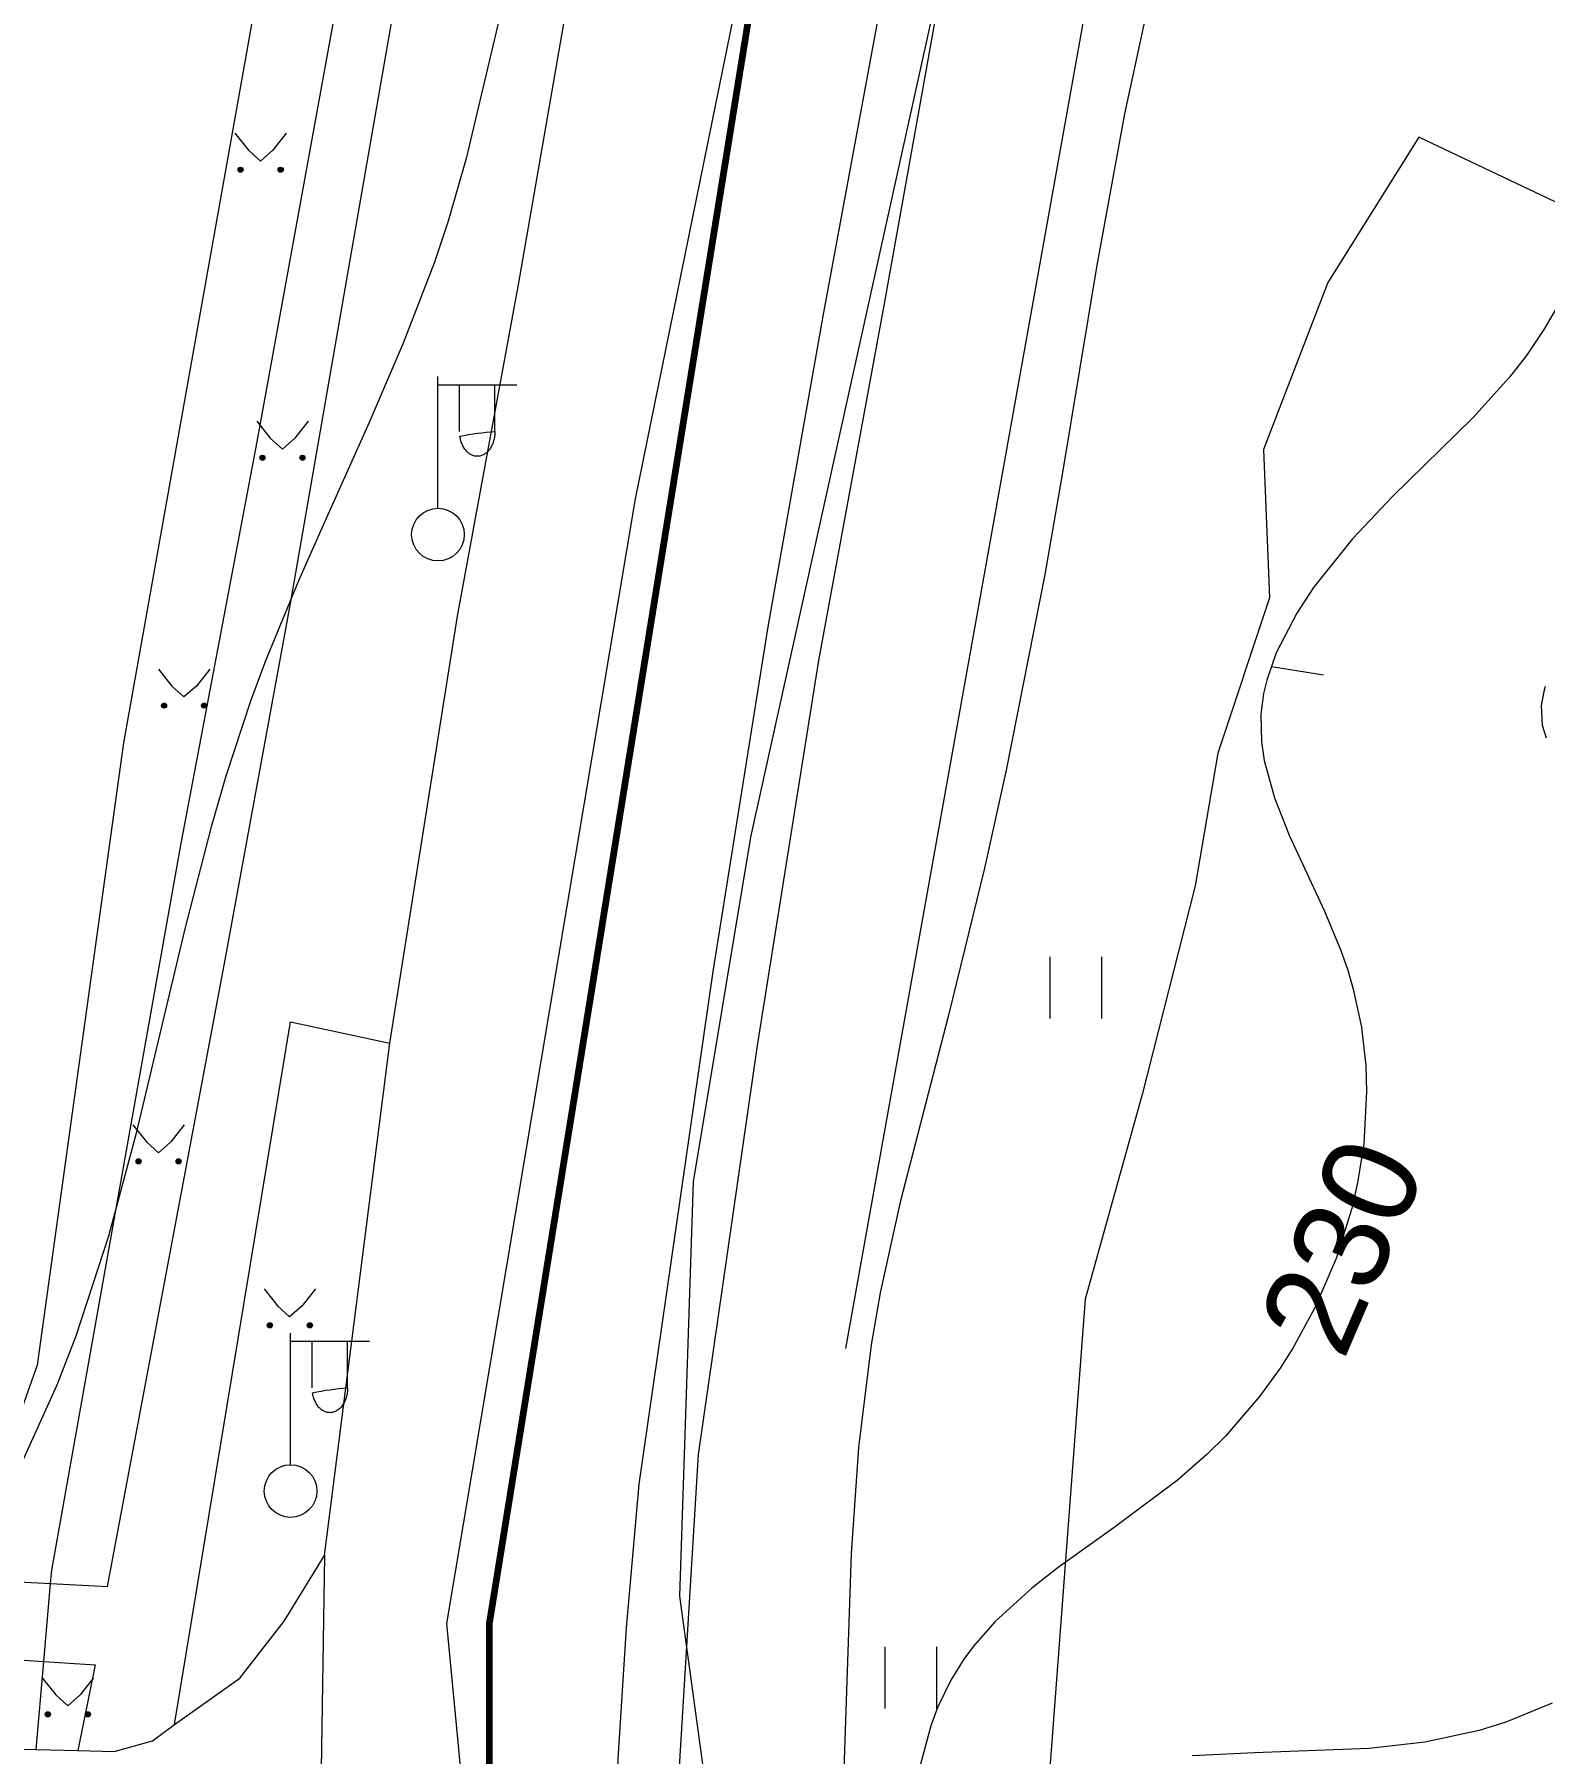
# Model space of a CAD drawing. Extents: x 1000 to 4000, y -5000 to -1000.
# Drawn here: x 1595.7 to 1653, y -4264.8 to -4199.5 of the extents above; entities that cross this region are included whole.
import ezdxf
from ezdxf.enums import TextEntityAlignment as Align

# ---------------------------------------------------------------- set-up
doc = ezdxf.new("R2010")
doc.units = 0
doc.header["$MEASUREMENT"] = 0
for name, color, linetype in [('границы команд_1', 10, 'CONTINUOUS'), ('СЛОЙ_11', 7, 'CONTINUOUS'), ('СЛОЙ_24', 7, 'CONTINUOUS'), ('СЛОЙ_3', 7, 'CONTINUOUS'), ('СЛОЙ_37', 7, 'CONTINUOUS'), ('СЛОЙ_40', 7, 'CONTINUOUS'), ('СЛОЙ_41', 7, 'CONTINUOUS'), ('СЛОЙ_44', 7, 'CONTINUOUS'), ('СЛОЙ_50', 7, 'CONTINUOUS'), ('СЛОЙ_51', 7, 'CONTINUOUS'), ('СЛОЙ_52', 7, 'CONTINUOUS')]:
    doc.layers.add(name, color=color, linetype=linetype)
doc.styles.add('STYLE-CHAR_FAST_FONT', font='CHAR_FAST_FONT.shx')

msp = doc.modelspace()

# ---------------------------------------------------------------- linework, layer by layer
at = {"layer": 'границы команд_1', "color": 6, "lineweight": 100}
msp.add_lwpolyline([(1612.961, -4276.819), (1612.961, -4259.864), (1625.02, -4185.114), (1636.753, -4129.276), (1649.533, -4098.953), (1661.196, -4081.671), (1676.84, -4068.302), (1835.035, -3963.898), (1864.509, -3940.502), (1880.89, -3924.111), (1893.059, -3902.283), (1902.12, -3885.222), (1918.702, -3847.062), (1400.618, -3643.717), (1216.078, -4109.027), (1196.4, -4143.603), (1121.31, -4268.85)], dxfattribs=at)
at = {"layer": 'СЛОЙ_11', "color": 253, "linetype": 'Continuous', "lineweight": 0}
for points in [[(1604.117, -4215.045), (1610.083, -4182.25)], [(1596.287, -4258.344), (1596.332, -4257.836), (1601.228, -4230.299), (1604.117, -4215.045)], [(1596.028, -4261.296), (1596.287, -4258.344)], [(1595.735, -4264.64), (1596.028, -4261.296)], [(1552.591, -4263.838), (1595.735, -4264.64)]]:
    msp.add_lwpolyline(points, dxfattribs=at)
at = {"layer": 'СЛОЙ_24', "color": 253, "linetype": 'Continuous', "lineweight": 0}
for points in [[(1618.642, -4254.56), (1621.451, -4235.092), (1623.537, -4222.006), (1625.624, -4210.204), (1629.643, -4188.511), (1632.212, -4173.659), (1639.034, -4143.658), (1642.003, -4133.221), (1645.695, -4121.981), (1649.547, -4113.471), (1652.591, -4107.387), (1656.272, -4100.357), (1658.781, -4096.173), (1662.294, -4090.984), (1668.417, -4083.267), (1672.746, -4078.939), (1679.325, -4072.991), (1688.463, -4066.631), (1703.786, -4056.588), (1715.665, -4048.72), (1738.418, -4034.075), (1764.847, -4017.003), (1777.352, -4009.408), (1791.139, -4000)], [(1620.889, -4253.436), (1623.136, -4237.902), (1625.463, -4223.29), (1627.951, -4209.803), (1631.563, -4189.571), (1637.533, -4161.02), (1641.549, -4143.991), (1645.48, -4130.517), (1648.073, -4123.32)], [(1598.449, -4258.457), (1602.911, -4234.65), (1605.401, -4221.117), (1607.568, -4208.593), (1612.062, -4182.855)], [(1609.173, -4237.816), (1611.741, -4221.599), (1614.068, -4208.947), (1617.605, -4188.591)], [(1600.987, -4263.698), (1605.401, -4237.014)], [(1605.401, -4237.014), (1609.173, -4237.816)], [(1606.685, -4257.276), (1609.173, -4237.816)], [(1550.787, -4252.271), (1550.712, -4255.97), (1596.287, -4258.344)], [(1620.006, -4274.069), (1620.086, -4266.763), (1620.889, -4253.436)], [(1721.995, -4436.01), (1705.631, -4413.305), (1682.436, -4381.752), (1662.634, -4354.384), (1654.114, -4342.42), (1636.338, -4313.995), (1629.797, -4301.556), (1624.5, -4292.163), (1622.494, -4288.47), (1620.006, -4282.35), (1619.364, -4280.041), (1618.566, -4276.13), (1617.839, -4273.186), (1617.678, -4271.018), (1617.839, -4264.997), (1618.16, -4260.019), (1618.642, -4254.56)], [(1605.16, -4259.765), (1606.685, -4257.276)], [(1547.879, -4258.015), (1596.028, -4261.296)], [(1596.287, -4258.344), (1598.449, -4258.457)], [(1600.987, -4263.698), (1603.475, -4261.932), (1605.16, -4259.765)], [(1596.028, -4261.296), (1597.983, -4261.429), (1597.322, -4264.683)], [(1598.705, -4264.72), (1600.149, -4264.319), (1600.987, -4263.698)], [(1595.735, -4264.64), (1597.322, -4264.683)], [(1597.322, -4264.683), (1598.705, -4264.72)]]:
    msp.add_lwpolyline(points, dxfattribs=at)
at = {"layer": 'СЛОЙ_3', "color": 253, "linetype": 'Continuous', "lineweight": 0}
for p, q in [((1610.998, -4217.505), (1610.998, -4212.505)), ((1610.998, -4215.505), (1610.998, -4212.505)), ((1610.998, -4212.819), (1613.998, -4212.819)), ((1611.819, -4214.587), (1611.819, -4212.819)), ((1613.161, -4214.587), (1613.161, -4212.819)), ((1605.4, -4253.827), (1605.4, -4248.827)), ((1605.4, -4251.827), (1605.4, -4248.827)), ((1605.4, -4249.141), (1608.4, -4249.141)), ((1606.221, -4250.909), (1606.221, -4249.141)), ((1607.563, -4250.909), (1607.563, -4249.141))]:
    msp.add_line(p, q, dxfattribs=at)
for points in [[(1613.161, -4214.587, -0.035191), (1613.148, -4214.771, -0.036545), (1613.11, -4214.948, -0.03934), (1613.048, -4215.111, -0.0437), (1612.965, -4215.254, -0.049642), (1612.863, -4215.371, -0.056748), (1612.747, -4215.458, -0.0637), (1612.621, -4215.512, -0.068204), (1612.49, -4215.53, -0.068204), (1612.359, -4215.512, -0.0637), (1612.233, -4215.458, -0.056748), (1612.117, -4215.371, -0.049642), (1612.015, -4215.254, -0.0437), (1611.932, -4215.111, -0.03934), (1611.87, -4214.948, -0.036545), (1611.832, -4214.771, -0.035191)], [(1607.563, -4250.909, -0.035191), (1607.55, -4251.093, -0.036545), (1607.512, -4251.27, -0.03934), (1607.45, -4251.433, -0.0437), (1607.367, -4251.576, -0.049642), (1607.265, -4251.693, -0.056748), (1607.149, -4251.78, -0.0637), (1607.023, -4251.834, -0.068204), (1606.892, -4251.852, -0.068204), (1606.761, -4251.834, -0.0637), (1606.635, -4251.78, -0.056748), (1606.519, -4251.693, -0.049642), (1606.417, -4251.576, -0.0437), (1606.334, -4251.433, -0.03934), (1606.272, -4251.27, -0.036545), (1606.234, -4251.093, -0.035191)]]:
    msp.add_lwpolyline(points, format="xyb", close=True, dxfattribs=at)
for centre in [(1610.998, -4218.505), (1605.4, -4254.827)]:
    msp.add_circle(centre, 1, dxfattribs=at)
at = {"layer": 'СЛОЙ_37', "color": 253, "linetype": 'Continuous', "lineweight": 0}
msp.add_lwpolyline([(1576.99, -4174.99), (1598.418, -4181.621), (1602.231, -4182.891), (1605.399, -4185.341), (1605.72, -4188.954), (1599.053, -4226.412), (1595.77, -4250.049), (1595.208, -4251.654), (1594.245, -4253.1), (1591.757, -4255.428), (1590.393, -4256.15), (1588.146, -4256.391), (1567.199, -4255.829), (1551.243, -4252.311)], dxfattribs=at)
at = {"layer": 'СЛОЙ_40', "color": 253, "linetype": 'Continuous', "lineweight": 0}
for points in [[(1626.487, -4249.416), (1640.165, -4173.049), (1654.011, -4116.545), (1664.406, -4097.296), (1670.561, -4090.197), (1680.976, -4079.785), (1689.497, -4072.212), (1700.859, -4064.64), (1740.638, -4041.348)], [(1696.594, -4199.567), (1692.899, -4202.842), (1689.464, -4204.38), (1685.126, -4205.103), (1681.873, -4205.194), (1675.1, -4204.443), (1671.789, -4206.335), (1666.419, -4208.992), (1656.387, -4207.274), (1648.251, -4203.407), (1644.8, -4208.936), (1642.351, -4215.275), (1642.575, -4220.904), (1640.623, -4226.799), (1639.759, -4231.84), (1637.742, -4239.763), (1635.581, -4247.542), (1633.647, -4273.238)]]:
    msp.add_lwpolyline(points, dxfattribs=at)
at = {"layer": 'СЛОЙ_41', "color": 253, "linetype": 'Continuous', "lineweight": 0}
for p, q in [((1603.287, -4203.259), (1603.797, -4203.909)), ((1605.237, -4203.259), (1604.727, -4203.909)), ((1603.797, -4203.909), (1604.257, -4204.319)), ((1604.727, -4203.909), (1604.257, -4204.319)), ((1604.117, -4214.196), (1604.627, -4214.846)), ((1606.067, -4214.196), (1605.557, -4214.846)), ((1604.627, -4214.846), (1605.087, -4215.256)), ((1605.557, -4214.846), (1605.087, -4215.256)), ((1600.381, -4223.611), (1600.891, -4224.261)), ((1602.331, -4223.611), (1601.821, -4224.261)), ((1600.891, -4224.261), (1601.351, -4224.671)), ((1601.821, -4224.261), (1601.351, -4224.671)), ((1634.244, -4236.879), (1634.244, -4234.539)), ((1636.194, -4234.539), (1636.194, -4236.879)), ((1599.412, -4240.917), (1599.922, -4241.567)), ((1601.362, -4240.917), (1600.852, -4241.567)), ((1599.922, -4241.567), (1600.382, -4241.977)), ((1600.852, -4241.567), (1600.382, -4241.977)), ((1604.394, -4247.147), (1604.904, -4247.797)), ((1606.344, -4247.147), (1605.834, -4247.797)), ((1604.904, -4247.797), (1605.364, -4248.207)), ((1605.834, -4247.797), (1605.364, -4248.207)), ((1627.983, -4263.085), (1627.983, -4260.745)), ((1629.933, -4260.745), (1629.933, -4263.085)), ((1595.967, -4261.919), (1596.477, -4262.569)), ((1597.917, -4261.919), (1597.407, -4262.569)), ((1596.477, -4262.569), (1596.937, -4262.979)), ((1597.407, -4262.569), (1596.937, -4262.979))]:
    msp.add_line(p, q, dxfattribs=at)
for centre in [(1603.501, -4204.647), (1605.022, -4204.647), (1604.331, -4215.584), (1605.852, -4215.584), (1600.595, -4224.999), (1602.116, -4224.999), (1599.626, -4242.305), (1601.147, -4242.305), (1604.608, -4248.535), (1606.129, -4248.535), (1596.181, -4263.307), (1597.702, -4263.307)]:
    msp.add_circle(centre, 0.0976, dxfattribs=at)
for points in [[(1603.405, -4204.666), (1603.403, -4204.647), (1603.405, -4204.628)], [(1603.41, -4204.684), (1603.405, -4204.628), (1603.41, -4204.61)], [(1603.405, -4204.666), (1603.405, -4204.628), (1603.41, -4204.684)], [(1603.419, -4204.701), (1603.41, -4204.61), (1603.419, -4204.593)], [(1603.41, -4204.684), (1603.41, -4204.61), (1603.419, -4204.701)], [(1603.432, -4204.716), (1603.419, -4204.593), (1603.432, -4204.578)], [(1603.419, -4204.701), (1603.419, -4204.593), (1603.432, -4204.716)], [(1603.446, -4204.728), (1603.432, -4204.578), (1603.446, -4204.566)], [(1603.432, -4204.716), (1603.432, -4204.578), (1603.446, -4204.728)], [(1603.463, -4204.737), (1603.446, -4204.566), (1603.463, -4204.557)], [(1603.446, -4204.728), (1603.446, -4204.566), (1603.463, -4204.737)], [(1603.482, -4204.743), (1603.463, -4204.557), (1603.482, -4204.551)], [(1603.463, -4204.737), (1603.463, -4204.557), (1603.482, -4204.743)], [(1603.501, -4204.745), (1603.482, -4204.551), (1603.501, -4204.549)], [(1603.482, -4204.743), (1603.482, -4204.551), (1603.501, -4204.745)], [(1604.926, -4204.666), (1604.924, -4204.647), (1604.926, -4204.628)], [(1604.931, -4204.684), (1604.926, -4204.628), (1604.931, -4204.61)], [(1604.926, -4204.666), (1604.926, -4204.628), (1604.931, -4204.684)], [(1604.94, -4204.701), (1604.931, -4204.61), (1604.94, -4204.593)], [(1604.931, -4204.684), (1604.931, -4204.61), (1604.94, -4204.701)], [(1604.953, -4204.716), (1604.94, -4204.593), (1604.953, -4204.578)], [(1604.94, -4204.701), (1604.94, -4204.593), (1604.953, -4204.716)], [(1604.967, -4204.728), (1604.953, -4204.578), (1604.967, -4204.566)], [(1604.953, -4204.716), (1604.953, -4204.578), (1604.967, -4204.728)], [(1604.984, -4204.737), (1604.967, -4204.566), (1604.984, -4204.557)], [(1604.967, -4204.728), (1604.967, -4204.566), (1604.984, -4204.737)], [(1605.003, -4204.743), (1604.984, -4204.557), (1605.003, -4204.551)], [(1604.984, -4204.737), (1604.984, -4204.557), (1605.003, -4204.743)], [(1605.022, -4204.745), (1605.003, -4204.551), (1605.022, -4204.549)], [(1605.003, -4204.743), (1605.003, -4204.551), (1605.022, -4204.745)], [(1604.235, -4215.603), (1604.233, -4215.584), (1604.235, -4215.565)], [(1604.24, -4215.621), (1604.235, -4215.565), (1604.24, -4215.547)], [(1604.235, -4215.603), (1604.235, -4215.565), (1604.24, -4215.621)], [(1604.249, -4215.638), (1604.24, -4215.547), (1604.249, -4215.53)], [(1604.24, -4215.621), (1604.24, -4215.547), (1604.249, -4215.638)], [(1604.262, -4215.653), (1604.249, -4215.53), (1604.262, -4215.515)], [(1604.249, -4215.638), (1604.249, -4215.53), (1604.262, -4215.653)], [(1604.276, -4215.665), (1604.262, -4215.515), (1604.276, -4215.503)], [(1604.262, -4215.653), (1604.262, -4215.515), (1604.276, -4215.665)], [(1604.293, -4215.674), (1604.276, -4215.503), (1604.293, -4215.494)], [(1604.276, -4215.665), (1604.276, -4215.503), (1604.293, -4215.674)], [(1604.312, -4215.68), (1604.293, -4215.494), (1604.312, -4215.488)], [(1604.293, -4215.674), (1604.293, -4215.494), (1604.312, -4215.68)], [(1604.331, -4215.682), (1604.312, -4215.488), (1604.331, -4215.486)], [(1604.312, -4215.68), (1604.312, -4215.488), (1604.331, -4215.682)], [(1605.756, -4215.603), (1605.754, -4215.584), (1605.756, -4215.565)], [(1605.761, -4215.621), (1605.756, -4215.565), (1605.761, -4215.547)], [(1605.756, -4215.603), (1605.756, -4215.565), (1605.761, -4215.621)], [(1605.77, -4215.638), (1605.761, -4215.547), (1605.77, -4215.53)], [(1605.761, -4215.621), (1605.761, -4215.547), (1605.77, -4215.638)], [(1605.783, -4215.653), (1605.77, -4215.53), (1605.783, -4215.515)], [(1605.77, -4215.638), (1605.77, -4215.53), (1605.783, -4215.653)], [(1605.797, -4215.665), (1605.783, -4215.515), (1605.797, -4215.503)], [(1605.783, -4215.653), (1605.783, -4215.515), (1605.797, -4215.665)], [(1605.814, -4215.674), (1605.797, -4215.503), (1605.814, -4215.494)], [(1605.797, -4215.665), (1605.797, -4215.503), (1605.814, -4215.674)], [(1605.833, -4215.68), (1605.814, -4215.494), (1605.833, -4215.488)], [(1605.814, -4215.674), (1605.814, -4215.494), (1605.833, -4215.68)], [(1605.852, -4215.682), (1605.833, -4215.488), (1605.852, -4215.486)], [(1605.833, -4215.68), (1605.833, -4215.488), (1605.852, -4215.682)], [(1600.499, -4225.018), (1600.497, -4224.999), (1600.499, -4224.98)], [(1600.504, -4225.036), (1600.499, -4224.98), (1600.504, -4224.962)], [(1600.499, -4225.018), (1600.499, -4224.98), (1600.504, -4225.036)], [(1600.513, -4225.053), (1600.504, -4224.962), (1600.513, -4224.945)], [(1600.504, -4225.036), (1600.504, -4224.962), (1600.513, -4225.053)], [(1600.526, -4225.068), (1600.513, -4224.945), (1600.526, -4224.93)], [(1600.513, -4225.053), (1600.513, -4224.945), (1600.526, -4225.068)], [(1600.54, -4225.08), (1600.526, -4224.93), (1600.54, -4224.918)], [(1600.526, -4225.068), (1600.526, -4224.93), (1600.54, -4225.08)], [(1600.557, -4225.089), (1600.54, -4224.918), (1600.557, -4224.909)], [(1600.54, -4225.08), (1600.54, -4224.918), (1600.557, -4225.089)], [(1600.576, -4225.095), (1600.557, -4224.909), (1600.576, -4224.903)], [(1600.557, -4225.089), (1600.557, -4224.909), (1600.576, -4225.095)], [(1600.595, -4225.097), (1600.576, -4224.903), (1600.595, -4224.901)], [(1600.576, -4225.095), (1600.576, -4224.903), (1600.595, -4225.097)], [(1602.02, -4225.018), (1602.018, -4224.999), (1602.02, -4224.98)], [(1602.025, -4225.036), (1602.02, -4224.98), (1602.025, -4224.962)], [(1602.02, -4225.018), (1602.02, -4224.98), (1602.025, -4225.036)], [(1602.034, -4225.053), (1602.025, -4224.962), (1602.034, -4224.945)], [(1602.025, -4225.036), (1602.025, -4224.962), (1602.034, -4225.053)], [(1602.047, -4225.068), (1602.034, -4224.945), (1602.047, -4224.93)], [(1602.034, -4225.053), (1602.034, -4224.945), (1602.047, -4225.068)], [(1602.061, -4225.08), (1602.047, -4224.93), (1602.061, -4224.918)], [(1602.047, -4225.068), (1602.047, -4224.93), (1602.061, -4225.08)], [(1602.078, -4225.089), (1602.061, -4224.918), (1602.078, -4224.909)], [(1602.061, -4225.08), (1602.061, -4224.918), (1602.078, -4225.089)], [(1602.097, -4225.095), (1602.078, -4224.909), (1602.097, -4224.903)], [(1602.078, -4225.089), (1602.078, -4224.909), (1602.097, -4225.095)], [(1602.116, -4225.097), (1602.097, -4224.903), (1602.116, -4224.901)], [(1602.097, -4225.095), (1602.097, -4224.903), (1602.116, -4225.097)], [(1599.53, -4242.324), (1599.528, -4242.305), (1599.53, -4242.286)], [(1599.535, -4242.342), (1599.53, -4242.286), (1599.535, -4242.268)], [(1599.53, -4242.324), (1599.53, -4242.286), (1599.535, -4242.342)], [(1599.544, -4242.359), (1599.535, -4242.268), (1599.544, -4242.251)], [(1599.535, -4242.342), (1599.535, -4242.268), (1599.544, -4242.359)], [(1599.557, -4242.374), (1599.544, -4242.251), (1599.557, -4242.236)], [(1599.544, -4242.359), (1599.544, -4242.251), (1599.557, -4242.374)], [(1599.571, -4242.386), (1599.557, -4242.236), (1599.571, -4242.224)], [(1599.557, -4242.374), (1599.557, -4242.236), (1599.571, -4242.386)], [(1599.588, -4242.395), (1599.571, -4242.224), (1599.588, -4242.215)], [(1599.571, -4242.386), (1599.571, -4242.224), (1599.588, -4242.395)], [(1599.607, -4242.401), (1599.588, -4242.215), (1599.607, -4242.209)], [(1599.588, -4242.395), (1599.588, -4242.215), (1599.607, -4242.401)], [(1599.626, -4242.403), (1599.607, -4242.209), (1599.626, -4242.207)], [(1599.607, -4242.401), (1599.607, -4242.209), (1599.626, -4242.403)], [(1601.051, -4242.324), (1601.049, -4242.305), (1601.051, -4242.286)], [(1601.056, -4242.342), (1601.051, -4242.286), (1601.056, -4242.268)], [(1601.051, -4242.324), (1601.051, -4242.286), (1601.056, -4242.342)], [(1601.065, -4242.359), (1601.056, -4242.268), (1601.065, -4242.251)], [(1601.056, -4242.342), (1601.056, -4242.268), (1601.065, -4242.359)], [(1601.078, -4242.374), (1601.065, -4242.251), (1601.078, -4242.236)], [(1601.065, -4242.359), (1601.065, -4242.251), (1601.078, -4242.374)], [(1601.092, -4242.386), (1601.078, -4242.236), (1601.092, -4242.224)], [(1601.078, -4242.374), (1601.078, -4242.236), (1601.092, -4242.386)], [(1601.109, -4242.395), (1601.092, -4242.224), (1601.109, -4242.215)], [(1601.092, -4242.386), (1601.092, -4242.224), (1601.109, -4242.395)], [(1601.128, -4242.401), (1601.109, -4242.215), (1601.128, -4242.209)], [(1601.109, -4242.395), (1601.109, -4242.215), (1601.128, -4242.401)], [(1601.147, -4242.403), (1601.128, -4242.209), (1601.147, -4242.207)], [(1601.128, -4242.401), (1601.128, -4242.209), (1601.147, -4242.403)], [(1604.512, -4248.554), (1604.51, -4248.535), (1604.512, -4248.516)], [(1604.517, -4248.572), (1604.512, -4248.516), (1604.517, -4248.498)], [(1604.512, -4248.554), (1604.512, -4248.516), (1604.517, -4248.572)], [(1604.526, -4248.589), (1604.517, -4248.498), (1604.526, -4248.481)], [(1604.517, -4248.572), (1604.517, -4248.498), (1604.526, -4248.589)], [(1604.539, -4248.604), (1604.526, -4248.481), (1604.539, -4248.466)], [(1604.526, -4248.589), (1604.526, -4248.481), (1604.539, -4248.604)], [(1604.553, -4248.616), (1604.539, -4248.466), (1604.553, -4248.454)], [(1604.539, -4248.604), (1604.539, -4248.466), (1604.553, -4248.616)], [(1604.57, -4248.625), (1604.553, -4248.454), (1604.57, -4248.445)], [(1604.553, -4248.616), (1604.553, -4248.454), (1604.57, -4248.625)], [(1604.589, -4248.631), (1604.57, -4248.445), (1604.589, -4248.439)], [(1604.57, -4248.625), (1604.57, -4248.445), (1604.589, -4248.631)], [(1604.608, -4248.633), (1604.589, -4248.439), (1604.608, -4248.437)], [(1604.589, -4248.631), (1604.589, -4248.439), (1604.608, -4248.633)], [(1606.033, -4248.554), (1606.031, -4248.535), (1606.033, -4248.516)], [(1606.038, -4248.572), (1606.033, -4248.516), (1606.038, -4248.498)], [(1606.033, -4248.554), (1606.033, -4248.516), (1606.038, -4248.572)], [(1606.047, -4248.589), (1606.038, -4248.498), (1606.047, -4248.481)], [(1606.038, -4248.572), (1606.038, -4248.498), (1606.047, -4248.589)], [(1606.06, -4248.604), (1606.047, -4248.481), (1606.06, -4248.466)], [(1606.047, -4248.589), (1606.047, -4248.481), (1606.06, -4248.604)], [(1606.074, -4248.616), (1606.06, -4248.466), (1606.074, -4248.454)], [(1606.06, -4248.604), (1606.06, -4248.466), (1606.074, -4248.616)], [(1606.091, -4248.625), (1606.074, -4248.454), (1606.091, -4248.445)], [(1606.074, -4248.616), (1606.074, -4248.454), (1606.091, -4248.625)], [(1606.11, -4248.631), (1606.091, -4248.445), (1606.11, -4248.439)], [(1606.091, -4248.625), (1606.091, -4248.445), (1606.11, -4248.631)], [(1606.129, -4248.633), (1606.11, -4248.439), (1606.129, -4248.437)], [(1606.11, -4248.631), (1606.11, -4248.439), (1606.129, -4248.633)], [(1596.085, -4263.326), (1596.083, -4263.307), (1596.085, -4263.288)], [(1596.09, -4263.344), (1596.085, -4263.288), (1596.09, -4263.27)], [(1596.085, -4263.326), (1596.085, -4263.288), (1596.09, -4263.344)], [(1596.099, -4263.361), (1596.09, -4263.27), (1596.099, -4263.253)], [(1596.09, -4263.344), (1596.09, -4263.27), (1596.099, -4263.361)], [(1596.112, -4263.376), (1596.099, -4263.253), (1596.112, -4263.238)], [(1596.099, -4263.361), (1596.099, -4263.253), (1596.112, -4263.376)], [(1596.126, -4263.388), (1596.112, -4263.238), (1596.126, -4263.226)], [(1596.112, -4263.376), (1596.112, -4263.238), (1596.126, -4263.388)], [(1596.143, -4263.397), (1596.126, -4263.226), (1596.143, -4263.217)], [(1596.126, -4263.388), (1596.126, -4263.226), (1596.143, -4263.397)], [(1596.162, -4263.403), (1596.143, -4263.217), (1596.162, -4263.211)], [(1596.143, -4263.397), (1596.143, -4263.217), (1596.162, -4263.403)], [(1596.181, -4263.405), (1596.162, -4263.211), (1596.181, -4263.209)], [(1596.162, -4263.403), (1596.162, -4263.211), (1596.181, -4263.405)], [(1597.606, -4263.326), (1597.604, -4263.307), (1597.606, -4263.288)], [(1597.611, -4263.344), (1597.606, -4263.288), (1597.611, -4263.27)], [(1597.606, -4263.326), (1597.606, -4263.288), (1597.611, -4263.344)], [(1597.62, -4263.361), (1597.611, -4263.27), (1597.62, -4263.253)], [(1597.611, -4263.344), (1597.611, -4263.27), (1597.62, -4263.361)], [(1597.633, -4263.376), (1597.62, -4263.253), (1597.633, -4263.238)], [(1597.62, -4263.361), (1597.62, -4263.253), (1597.633, -4263.376)], [(1597.647, -4263.388), (1597.633, -4263.238), (1597.647, -4263.226)], [(1597.633, -4263.376), (1597.633, -4263.238), (1597.647, -4263.388)], [(1597.664, -4263.397), (1597.647, -4263.226), (1597.664, -4263.217)], [(1597.647, -4263.388), (1597.647, -4263.226), (1597.664, -4263.397)], [(1597.683, -4263.403), (1597.664, -4263.217), (1597.683, -4263.211)], [(1597.664, -4263.397), (1597.664, -4263.217), (1597.683, -4263.403)], [(1597.702, -4263.405), (1597.683, -4263.211), (1597.702, -4263.209)], [(1597.683, -4263.403), (1597.683, -4263.211), (1597.702, -4263.405)]]:
    msp.add_solid(points, dxfattribs=at)
at = {"layer": 'СЛОЙ_41', "color": 253, "linetype": 'Continuous', "lineweight": 0, "extrusion": (0, 0, -1)}
for points in [[(-1603.501, -4204.745), (-1603.501, -4204.549), (-1603.52, -4204.743)], [(-1603.52, -4204.743), (-1603.501, -4204.549), (-1603.52, -4204.551)], [(-1603.52, -4204.743), (-1603.52, -4204.551), (-1603.538, -4204.737)], [(-1603.538, -4204.737), (-1603.52, -4204.551), (-1603.538, -4204.557)], [(-1603.538, -4204.737), (-1603.538, -4204.557), (-1603.555, -4204.728)], [(-1603.555, -4204.728), (-1603.538, -4204.557), (-1603.555, -4204.566)], [(-1603.555, -4204.728), (-1603.555, -4204.566), (-1603.57, -4204.716)], [(-1603.57, -4204.716), (-1603.555, -4204.566), (-1603.57, -4204.578)], [(-1603.57, -4204.716), (-1603.57, -4204.578), (-1603.582, -4204.701)], [(-1603.582, -4204.701), (-1603.57, -4204.578), (-1603.582, -4204.593)], [(-1603.582, -4204.701), (-1603.582, -4204.593), (-1603.591, -4204.684)], [(-1603.591, -4204.684), (-1603.582, -4204.593), (-1603.591, -4204.61)], [(-1603.591, -4204.684), (-1603.591, -4204.61), (-1603.596, -4204.666)], [(-1603.596, -4204.666), (-1603.591, -4204.61), (-1603.596, -4204.628)], [(-1603.596, -4204.666), (-1603.596, -4204.628), (-1603.598, -4204.647)], [(-1605.022, -4204.745), (-1605.022, -4204.549), (-1605.041, -4204.743)], [(-1605.041, -4204.743), (-1605.022, -4204.549), (-1605.041, -4204.551)], [(-1605.041, -4204.743), (-1605.041, -4204.551), (-1605.059, -4204.737)], [(-1605.059, -4204.737), (-1605.041, -4204.551), (-1605.059, -4204.557)], [(-1605.059, -4204.737), (-1605.059, -4204.557), (-1605.076, -4204.728)], [(-1605.076, -4204.728), (-1605.059, -4204.557), (-1605.076, -4204.566)], [(-1605.076, -4204.728), (-1605.076, -4204.566), (-1605.091, -4204.716)], [(-1605.091, -4204.716), (-1605.076, -4204.566), (-1605.091, -4204.578)], [(-1605.091, -4204.716), (-1605.091, -4204.578), (-1605.103, -4204.701)], [(-1605.103, -4204.701), (-1605.091, -4204.578), (-1605.103, -4204.593)], [(-1605.103, -4204.701), (-1605.103, -4204.593), (-1605.112, -4204.684)], [(-1605.112, -4204.684), (-1605.103, -4204.593), (-1605.112, -4204.61)], [(-1605.112, -4204.684), (-1605.112, -4204.61), (-1605.117, -4204.666)], [(-1605.117, -4204.666), (-1605.112, -4204.61), (-1605.117, -4204.628)], [(-1605.117, -4204.666), (-1605.117, -4204.628), (-1605.119, -4204.647)], [(-1604.331, -4215.682), (-1604.331, -4215.486), (-1604.35, -4215.68)], [(-1604.35, -4215.68), (-1604.331, -4215.486), (-1604.35, -4215.488)], [(-1604.35, -4215.68), (-1604.35, -4215.488), (-1604.368, -4215.674)], [(-1604.368, -4215.674), (-1604.35, -4215.488), (-1604.368, -4215.494)], [(-1604.368, -4215.674), (-1604.368, -4215.494), (-1604.385, -4215.665)], [(-1604.385, -4215.665), (-1604.368, -4215.494), (-1604.385, -4215.503)], [(-1604.385, -4215.665), (-1604.385, -4215.503), (-1604.4, -4215.653)], [(-1604.4, -4215.653), (-1604.385, -4215.503), (-1604.4, -4215.515)], [(-1604.4, -4215.653), (-1604.4, -4215.515), (-1604.412, -4215.638)], [(-1604.412, -4215.638), (-1604.4, -4215.515), (-1604.412, -4215.53)], [(-1604.412, -4215.638), (-1604.412, -4215.53), (-1604.421, -4215.621)], [(-1604.421, -4215.621), (-1604.412, -4215.53), (-1604.421, -4215.547)], [(-1604.421, -4215.621), (-1604.421, -4215.547), (-1604.426, -4215.603)], [(-1604.426, -4215.603), (-1604.421, -4215.547), (-1604.426, -4215.565)], [(-1604.426, -4215.603), (-1604.426, -4215.565), (-1604.428, -4215.584)], [(-1605.852, -4215.682), (-1605.852, -4215.486), (-1605.871, -4215.68)], [(-1605.871, -4215.68), (-1605.852, -4215.486), (-1605.871, -4215.488)], [(-1605.871, -4215.68), (-1605.871, -4215.488), (-1605.889, -4215.674)], [(-1605.889, -4215.674), (-1605.871, -4215.488), (-1605.889, -4215.494)], [(-1605.889, -4215.674), (-1605.889, -4215.494), (-1605.906, -4215.665)], [(-1605.906, -4215.665), (-1605.889, -4215.494), (-1605.906, -4215.503)], [(-1605.906, -4215.665), (-1605.906, -4215.503), (-1605.921, -4215.653)], [(-1605.921, -4215.653), (-1605.906, -4215.503), (-1605.921, -4215.515)], [(-1605.921, -4215.653), (-1605.921, -4215.515), (-1605.933, -4215.638)], [(-1605.933, -4215.638), (-1605.921, -4215.515), (-1605.933, -4215.53)], [(-1605.933, -4215.638), (-1605.933, -4215.53), (-1605.942, -4215.621)], [(-1605.942, -4215.621), (-1605.933, -4215.53), (-1605.942, -4215.547)], [(-1605.942, -4215.621), (-1605.942, -4215.547), (-1605.947, -4215.603)], [(-1605.947, -4215.603), (-1605.942, -4215.547), (-1605.947, -4215.565)], [(-1605.947, -4215.603), (-1605.947, -4215.565), (-1605.949, -4215.584)], [(-1600.595, -4225.097), (-1600.595, -4224.901), (-1600.614, -4225.095)], [(-1600.614, -4225.095), (-1600.595, -4224.901), (-1600.614, -4224.903)], [(-1600.614, -4225.095), (-1600.614, -4224.903), (-1600.632, -4225.089)], [(-1600.632, -4225.089), (-1600.614, -4224.903), (-1600.632, -4224.909)], [(-1600.632, -4225.089), (-1600.632, -4224.909), (-1600.649, -4225.08)], [(-1600.649, -4225.08), (-1600.632, -4224.909), (-1600.649, -4224.918)], [(-1600.649, -4225.08), (-1600.649, -4224.918), (-1600.664, -4225.068)], [(-1600.664, -4225.068), (-1600.649, -4224.918), (-1600.664, -4224.93)], [(-1600.664, -4225.068), (-1600.664, -4224.93), (-1600.676, -4225.053)], [(-1600.676, -4225.053), (-1600.664, -4224.93), (-1600.676, -4224.945)], [(-1600.676, -4225.053), (-1600.676, -4224.945), (-1600.685, -4225.036)], [(-1600.685, -4225.036), (-1600.676, -4224.945), (-1600.685, -4224.962)], [(-1600.685, -4225.036), (-1600.685, -4224.962), (-1600.69, -4225.018)], [(-1600.69, -4225.018), (-1600.685, -4224.962), (-1600.69, -4224.98)], [(-1600.69, -4225.018), (-1600.69, -4224.98), (-1600.692, -4224.999)], [(-1602.116, -4225.097), (-1602.116, -4224.901), (-1602.135, -4225.095)], [(-1602.135, -4225.095), (-1602.116, -4224.901), (-1602.135, -4224.903)], [(-1602.135, -4225.095), (-1602.135, -4224.903), (-1602.153, -4225.089)], [(-1602.153, -4225.089), (-1602.135, -4224.903), (-1602.153, -4224.909)], [(-1602.153, -4225.089), (-1602.153, -4224.909), (-1602.17, -4225.08)], [(-1602.17, -4225.08), (-1602.153, -4224.909), (-1602.17, -4224.918)], [(-1602.17, -4225.08), (-1602.17, -4224.918), (-1602.185, -4225.068)], [(-1602.185, -4225.068), (-1602.17, -4224.918), (-1602.185, -4224.93)], [(-1602.185, -4225.068), (-1602.185, -4224.93), (-1602.197, -4225.053)], [(-1602.197, -4225.053), (-1602.185, -4224.93), (-1602.197, -4224.945)], [(-1602.197, -4225.053), (-1602.197, -4224.945), (-1602.206, -4225.036)], [(-1602.206, -4225.036), (-1602.197, -4224.945), (-1602.206, -4224.962)], [(-1602.206, -4225.036), (-1602.206, -4224.962), (-1602.211, -4225.018)], [(-1602.211, -4225.018), (-1602.206, -4224.962), (-1602.211, -4224.98)], [(-1602.211, -4225.018), (-1602.211, -4224.98), (-1602.213, -4224.999)], [(-1599.626, -4242.403), (-1599.626, -4242.207), (-1599.645, -4242.401)], [(-1599.645, -4242.401), (-1599.626, -4242.207), (-1599.645, -4242.209)], [(-1599.645, -4242.401), (-1599.645, -4242.209), (-1599.663, -4242.395)], [(-1599.663, -4242.395), (-1599.645, -4242.209), (-1599.663, -4242.215)], [(-1599.663, -4242.395), (-1599.663, -4242.215), (-1599.68, -4242.386)], [(-1599.68, -4242.386), (-1599.663, -4242.215), (-1599.68, -4242.224)], [(-1599.68, -4242.386), (-1599.68, -4242.224), (-1599.695, -4242.374)], [(-1599.695, -4242.374), (-1599.68, -4242.224), (-1599.695, -4242.236)], [(-1599.695, -4242.374), (-1599.695, -4242.236), (-1599.707, -4242.359)], [(-1599.707, -4242.359), (-1599.695, -4242.236), (-1599.707, -4242.251)], [(-1599.707, -4242.359), (-1599.707, -4242.251), (-1599.716, -4242.342)], [(-1599.716, -4242.342), (-1599.707, -4242.251), (-1599.716, -4242.268)], [(-1599.716, -4242.342), (-1599.716, -4242.268), (-1599.721, -4242.324)], [(-1599.721, -4242.324), (-1599.716, -4242.268), (-1599.721, -4242.286)], [(-1599.721, -4242.324), (-1599.721, -4242.286), (-1599.723, -4242.305)], [(-1601.147, -4242.403), (-1601.147, -4242.207), (-1601.166, -4242.401)], [(-1601.166, -4242.401), (-1601.147, -4242.207), (-1601.166, -4242.209)], [(-1601.166, -4242.401), (-1601.166, -4242.209), (-1601.184, -4242.395)], [(-1601.184, -4242.395), (-1601.166, -4242.209), (-1601.184, -4242.215)], [(-1601.184, -4242.395), (-1601.184, -4242.215), (-1601.201, -4242.386)], [(-1601.201, -4242.386), (-1601.184, -4242.215), (-1601.201, -4242.224)], [(-1601.201, -4242.386), (-1601.201, -4242.224), (-1601.216, -4242.374)], [(-1601.216, -4242.374), (-1601.201, -4242.224), (-1601.216, -4242.236)], [(-1601.216, -4242.374), (-1601.216, -4242.236), (-1601.228, -4242.359)], [(-1601.228, -4242.359), (-1601.216, -4242.236), (-1601.228, -4242.251)], [(-1601.228, -4242.359), (-1601.228, -4242.251), (-1601.237, -4242.342)], [(-1601.237, -4242.342), (-1601.228, -4242.251), (-1601.237, -4242.268)], [(-1601.237, -4242.342), (-1601.237, -4242.268), (-1601.242, -4242.324)], [(-1601.242, -4242.324), (-1601.237, -4242.268), (-1601.242, -4242.286)], [(-1601.242, -4242.324), (-1601.242, -4242.286), (-1601.244, -4242.305)], [(-1604.608, -4248.633), (-1604.608, -4248.437), (-1604.627, -4248.631)], [(-1604.627, -4248.631), (-1604.608, -4248.437), (-1604.627, -4248.439)], [(-1604.627, -4248.631), (-1604.627, -4248.439), (-1604.645, -4248.625)], [(-1604.645, -4248.625), (-1604.627, -4248.439), (-1604.645, -4248.445)], [(-1604.645, -4248.625), (-1604.645, -4248.445), (-1604.662, -4248.616)], [(-1604.662, -4248.616), (-1604.645, -4248.445), (-1604.662, -4248.454)], [(-1604.662, -4248.616), (-1604.662, -4248.454), (-1604.677, -4248.604)], [(-1604.677, -4248.604), (-1604.662, -4248.454), (-1604.677, -4248.466)], [(-1604.677, -4248.604), (-1604.677, -4248.466), (-1604.689, -4248.589)], [(-1604.689, -4248.589), (-1604.677, -4248.466), (-1604.689, -4248.481)], [(-1604.689, -4248.589), (-1604.689, -4248.481), (-1604.698, -4248.572)], [(-1604.698, -4248.572), (-1604.689, -4248.481), (-1604.698, -4248.498)], [(-1604.698, -4248.572), (-1604.698, -4248.498), (-1604.703, -4248.554)], [(-1604.703, -4248.554), (-1604.698, -4248.498), (-1604.703, -4248.516)], [(-1604.703, -4248.554), (-1604.703, -4248.516), (-1604.705, -4248.535)], [(-1606.129, -4248.633), (-1606.129, -4248.437), (-1606.148, -4248.631)], [(-1606.148, -4248.631), (-1606.129, -4248.437), (-1606.148, -4248.439)], [(-1606.148, -4248.631), (-1606.148, -4248.439), (-1606.166, -4248.625)], [(-1606.166, -4248.625), (-1606.148, -4248.439), (-1606.166, -4248.445)], [(-1606.166, -4248.625), (-1606.166, -4248.445), (-1606.183, -4248.616)], [(-1606.183, -4248.616), (-1606.166, -4248.445), (-1606.183, -4248.454)], [(-1606.183, -4248.616), (-1606.183, -4248.454), (-1606.198, -4248.604)], [(-1606.198, -4248.604), (-1606.183, -4248.454), (-1606.198, -4248.466)], [(-1606.198, -4248.604), (-1606.198, -4248.466), (-1606.21, -4248.589)], [(-1606.21, -4248.589), (-1606.198, -4248.466), (-1606.21, -4248.481)], [(-1606.21, -4248.589), (-1606.21, -4248.481), (-1606.219, -4248.572)], [(-1606.219, -4248.572), (-1606.21, -4248.481), (-1606.219, -4248.498)], [(-1606.219, -4248.572), (-1606.219, -4248.498), (-1606.224, -4248.554)], [(-1606.224, -4248.554), (-1606.219, -4248.498), (-1606.224, -4248.516)], [(-1606.224, -4248.554), (-1606.224, -4248.516), (-1606.226, -4248.535)], [(-1596.181, -4263.405), (-1596.181, -4263.209), (-1596.2, -4263.403)], [(-1596.2, -4263.403), (-1596.181, -4263.209), (-1596.2, -4263.211)], [(-1596.2, -4263.403), (-1596.2, -4263.211), (-1596.218, -4263.397)], [(-1596.218, -4263.397), (-1596.2, -4263.211), (-1596.218, -4263.217)], [(-1596.218, -4263.397), (-1596.218, -4263.217), (-1596.235, -4263.388)], [(-1596.235, -4263.388), (-1596.218, -4263.217), (-1596.235, -4263.226)], [(-1596.235, -4263.388), (-1596.235, -4263.226), (-1596.25, -4263.376)], [(-1596.25, -4263.376), (-1596.235, -4263.226), (-1596.25, -4263.238)], [(-1596.25, -4263.376), (-1596.25, -4263.238), (-1596.262, -4263.361)], [(-1596.262, -4263.361), (-1596.25, -4263.238), (-1596.262, -4263.253)], [(-1596.262, -4263.361), (-1596.262, -4263.253), (-1596.271, -4263.344)], [(-1596.271, -4263.344), (-1596.262, -4263.253), (-1596.271, -4263.27)], [(-1596.271, -4263.344), (-1596.271, -4263.27), (-1596.276, -4263.326)], [(-1596.276, -4263.326), (-1596.271, -4263.27), (-1596.276, -4263.288)], [(-1596.276, -4263.326), (-1596.276, -4263.288), (-1596.278, -4263.307)], [(-1597.702, -4263.405), (-1597.702, -4263.209), (-1597.721, -4263.403)], [(-1597.721, -4263.403), (-1597.702, -4263.209), (-1597.721, -4263.211)], [(-1597.721, -4263.403), (-1597.721, -4263.211), (-1597.739, -4263.397)], [(-1597.739, -4263.397), (-1597.721, -4263.211), (-1597.739, -4263.217)], [(-1597.739, -4263.397), (-1597.739, -4263.217), (-1597.756, -4263.388)], [(-1597.756, -4263.388), (-1597.739, -4263.217), (-1597.756, -4263.226)], [(-1597.756, -4263.388), (-1597.756, -4263.226), (-1597.771, -4263.376)], [(-1597.771, -4263.376), (-1597.756, -4263.226), (-1597.771, -4263.238)], [(-1597.771, -4263.376), (-1597.771, -4263.238), (-1597.783, -4263.361)], [(-1597.783, -4263.361), (-1597.771, -4263.238), (-1597.783, -4263.253)], [(-1597.783, -4263.361), (-1597.783, -4263.253), (-1597.792, -4263.344)], [(-1597.792, -4263.344), (-1597.783, -4263.253), (-1597.792, -4263.27)], [(-1597.792, -4263.344), (-1597.792, -4263.27), (-1597.797, -4263.326)], [(-1597.797, -4263.326), (-1597.792, -4263.27), (-1597.797, -4263.288)], [(-1597.797, -4263.326), (-1597.797, -4263.288), (-1597.799, -4263.307)]]:
    msp.add_solid(points, dxfattribs=at)
at = {"layer": 'СЛОЙ_44', "color": 253, "linetype": 'Continuous', "lineweight": 0}
msp.add_lwpolyline([(1622.521, -4275.936), (1620.182, -4258.824), (1620.705, -4243.085), (1622.881, -4229.991), (1644.211, -4133.483), (1648.044, -4120.026), (1654.188, -4106.22), (1664.594, -4090.738), (1676.196, -4078.483), (1696.38, -4063.448), (1725.956, -4044.605)], dxfattribs=at)
at = {"layer": 'СЛОЙ_50', "color": 253, "linetype": 'Continuous', "lineweight": 0}
for points in [[(1647.035, -4162.795), (1646.4, -4164.194), (1645.521, -4166.313), (1644.395, -4169.55), (1644.023, -4170.842), (1643.377, -4173.456), (1642.823, -4176.101), (1642.149, -4179.65), (1641.807, -4181.424), (1640.274, -4188.477), (1638.085, -4197.83), (1637.078, -4202.526), (1636.006, -4208.353), (1634.713, -4216.144), (1634.044, -4220.024), (1632.582, -4227.456), (1631.755, -4231.167), (1630.385, -4236.761), (1628.554, -4243.857), (1627.798, -4247.295), (1627.452, -4249.271), (1626.97, -4253.172), (1626.691, -4257.197), (1626.37, -4266.532)], [(1613.318, -4198.933), (1612.067, -4204.218), (1611.386, -4206.598), (1610.862, -4208.158), (1609.681, -4211.229), (1608.381, -4214.253), (1606.581, -4218.257), (1605.697, -4220.263), (1604.447, -4223.298), (1603.875, -4224.835), (1602.941, -4227.678), (1602.386, -4229.597), (1601.388, -4233.476), (1599.524, -4241.282), (1598.48, -4245.147), (1597.243, -4248.943), (1596.524, -4250.806), (1595.133, -4253.882)], [(1653.437, -4209.954), (1653.021, -4210.671), (1652.336, -4211.698), (1651.701, -4212.521), (1650.307, -4214.068), (1647.258, -4217.056), (1645.734, -4218.661), (1644.257, -4220.508), (1643.614, -4221.486), (1642.837, -4223), (1642.658, -4223.514), (1642.479, -4224.028), (1642.357, -4224.545), (1642.254, -4225.321), (1642.273, -4226.379), (1642.379, -4227.084), (1642.768, -4228.495)], [(1642.658, -4223.514), (1644.633, -4223.831)], [(1653.055, -4224.278), (1652.995, -4224.457), (1652.896, -4224.989), (1652.94, -4225.736), (1653.084, -4226.221)], [(1642.768, -4228.495), (1643.332, -4229.915), (1644.67, -4232.807)], [(1644.67, -4232.807), (1645.291, -4234.294), (1645.555, -4235.051), (1645.764, -4235.765), (1646.071, -4237.214), (1646.236, -4238.684), (1646.269, -4239.67), (1646.159, -4241.645), (1645.929, -4243.118), (1645.707, -4244.091), (1645.111, -4246), (1644.319, -4247.843), (1643.462, -4249.407), (1642.983, -4250.158), (1642.203, -4251.239), (1640.905, -4252.746), (1640.201, -4253.442), (1639.069, -4254.426), (1636.677, -4256.208), (1634.557, -4257.728), (1633.55, -4258.515), (1632.159, -4259.784), (1631.341, -4260.716), (1630.972, -4261.215), (1630.474, -4262.011), (1629.985, -4263.022), (1629.716, -4263.738), (1629.314, -4265.251)], [(1653.312, -4262.878), (1651.558, -4263.607), (1650.539, -4263.923), (1648.475, -4264.36), (1646.372, -4264.599), (1642.01, -4264.767), (1639.637, -4264.879)]]:
    msp.add_lwpolyline(points, dxfattribs=at)
at = {"layer": 'СЛОЙ_51', "color": 253, "linetype": 'Continuous', "lineweight": 0}
msp.add_lwpolyline([(1612.961, -4276.819), (1611.332, -4259.864), (1618.502, -4217.149), (1631.538, -4153.078), (1636.753, -4129.276), (1648.16, -4102.213), (1661.196, -4081.671), (1676.84, -4068.302), (1780.799, -4000)], dxfattribs=at)
at = {"layer": 'СЛОЙ_52', "color": 253, "linetype": 'Continuous', "lineweight": 0}
msp.add_line((1606.685, -4257.276), (1606.443, -4272.784), dxfattribs=at)

# ---------------------------------------------------------------- texts
at = {"layer": 'СЛОЙ_50', "color": 253, "linetype": 'Continuous', "lineweight": 0, "style": 'STYLE-CHAR_FAST_FONT'}
msp.add_text('230', height=3.6, rotation=66.75376, dxfattribs=at).set_placement((1645.32, -4245.514), align=Align.MIDDLE_CENTER)

doc.saveas('drawing.dxf')
